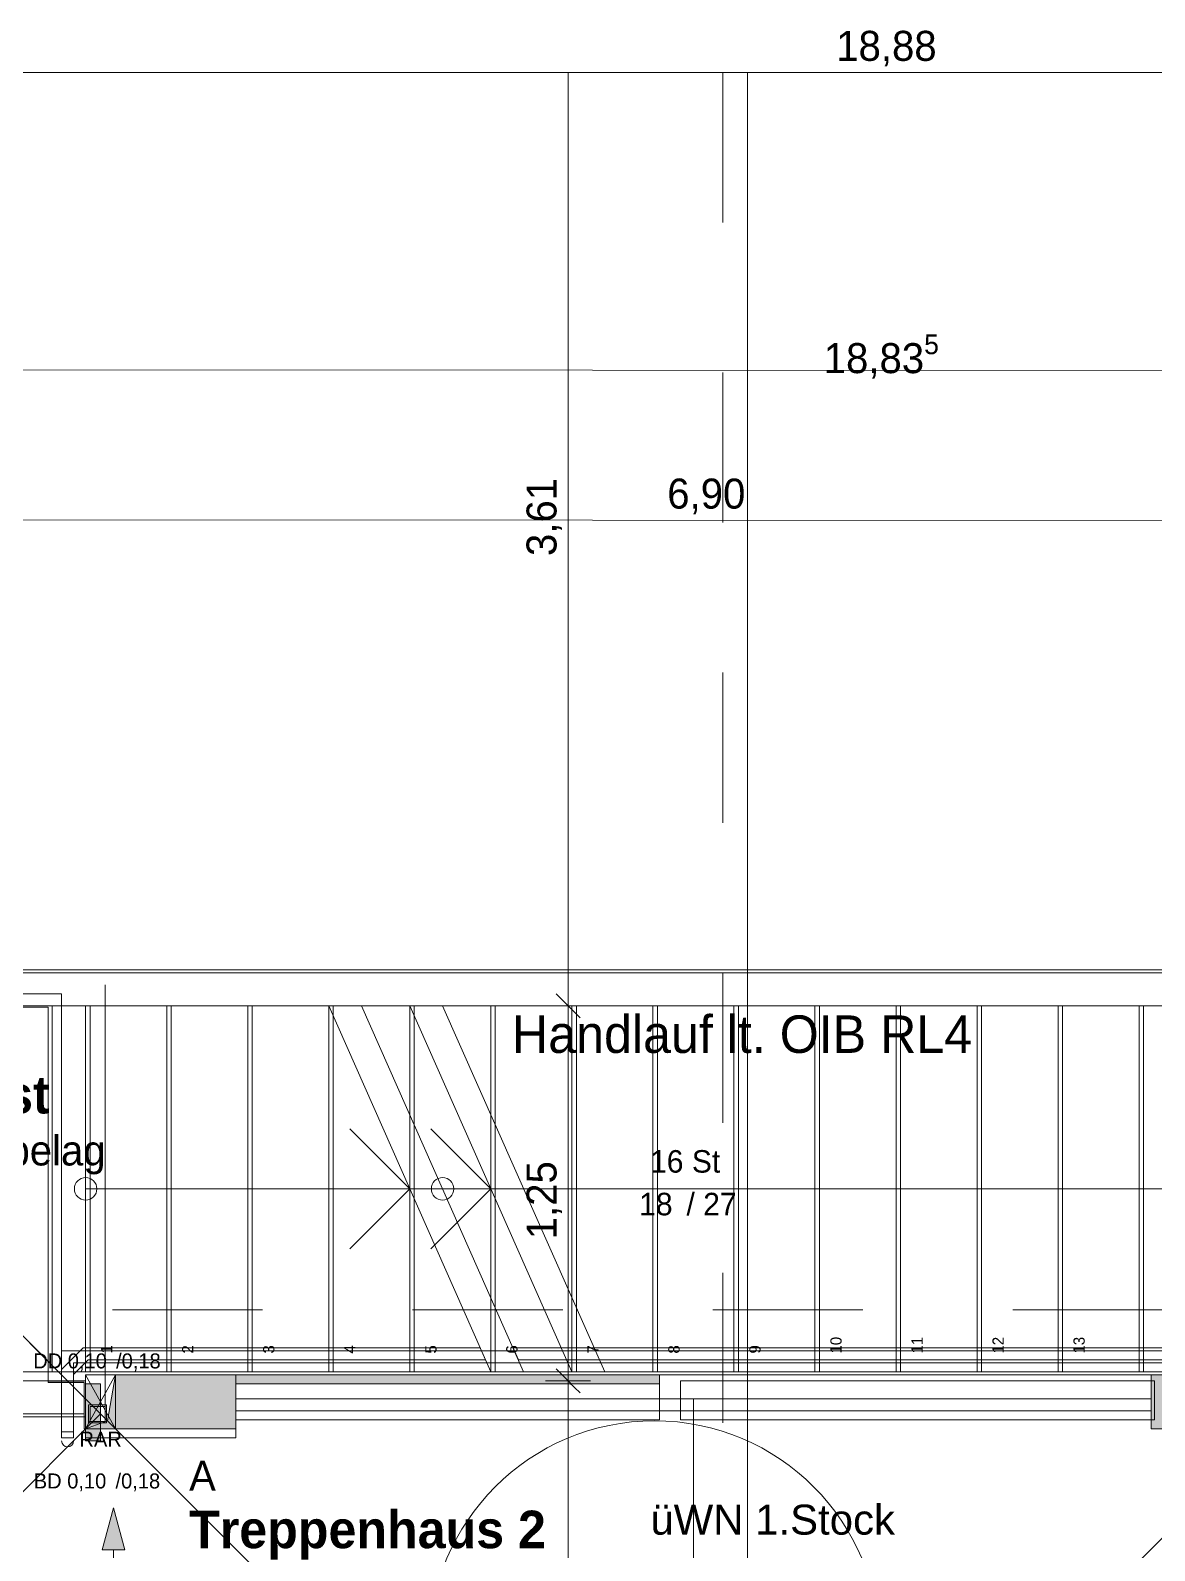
# Model space of a CAD drawing. Header units: metres. Extents: x -3 to 205, y -18 to 45.
# Drawn here: x 39.01 to 42.76, y -2.93 to 2.14 of the extents above; entities that cross this region are included whole.
import ezdxf

# ---------------------------------------------------------------- set-up
doc = ezdxf.new("R2010")
doc.units = ezdxf.units.M
doc.header["$MEASUREMENT"] = 0
doc.set_wipeout_variables(frame=1)
for name, pattern in [('Schnittlinie', [0.006, 0.003, -0.0015, 0, -0.0015]), ('Untersicht', [0.001, 0.0005, -0.0005]), ('Wipeout_Contour', [1, 0, -1])]:
    doc.linetypes.add(name, pattern=pattern)
for name, color, linetype in [('1._1.Stock  PP STG2_4_000 Achsraster', 7, 'Continuous'), ('1._1.Stock  PP STG2_4_140 Brüstung', 7, 'Continuous'), ('1._1.Stock  PP STG2_4_150 Stütze', 7, 'Continuous'), ('1._1.Stock  PP STG2_4_210 Decke', 7, 'Continuous'), ('1._1.Stock  PP STG2_4_221 Bodenaufbau - Abdichtung', 7, 'Continuous'), ('1._1.Stock  PP STG2_4_221 Bodenaufbau - Terrassenbelag', 7, 'Continuous'), ('1._1.Stock  PP STG2_4_270 Deckendurchbruchsymbol', 7, 'Continuous'), ('1._1.Stock  PP STG2_4_410 Treppe', 7, 'Continuous'), ('1._1.Stock  PP STG2_4_611 Entwässerung', 7, 'Continuous'), ('1._1.Stock  PP STG2_4_810 Raum', 7, 'Continuous'), ('1._1.Stock  PP STG2_4_815 Raumbegrenzung', 7, 'Continuous'), ('1._1.Stock  PP STG2_4_851 Marker Schnitt', 7, 'Continuous'), ('1._1.Stock  PP STG2_4_870 Dokumentation allgemein', 7, 'Continuous'), ('1._1.Stock  PP STG2_4_910 Allgemein Lageplan Höhen', 7, 'Continuous'), ('1._1.Stock  PP STG2_4_915 Allgemein Beschriftung.x', 7, 'Continuous'), ('1._1.Stock  PP STG2_4_950 Polierplan Bemaßung', 7, 'Continuous')]:
    doc.layers.add(name, color=color, linetype=linetype)
doc.styles.add('ERSTELLTER_STIL_1', font='arial.ttf')
doc.styles.add('ERSTELLTER_STIL_2', font='')
doc.styles.add('ERSTELLTER_STIL_6', font='')
doc.styles.get('ERSTELLTER_STIL_2').set_extended_font_data('Eurostile')
doc.styles.get('ERSTELLTER_STIL_6').set_extended_font_data('Eurostile', bold=True)

msp = doc.modelspace()

# ---------------------------------------------------------------- hatches: boundary and pattern name
at = {"layer": '1._1.Stock  PP STG2_4_140 Brüstung', "linetype": 'Continuous', "lineweight": 0, "true_color": 0x000000}
msp.add_hatch(color=18, dxfattribs=at).paths.add_polyline_path([(39.195, -2.3737), (39.195, -2.5637), (39.245, -2.5637), (39.245, -2.3737)])
at = {"layer": '1._1.Stock  PP STG2_4_140 Brüstung', "linetype": 'Continuous', "lineweight": 13, "true_color": 0xb85600}
msp.add_hatch(color=32, dxfattribs=at).paths.add_polyline_path([(39.695, -2.4637), (42.745, -2.4637), (42.745, -2.3437), (39.695, -2.3437)])
at = {"layer": '1._1.Stock  PP STG2_4_270 Deckendurchbruchsymbol', "linetype": 'Continuous', "lineweight": 0}
msp.add_hatch(color=8, dxfattribs=at).paths.add_polyline_path([(39.195, -2.5237), (39.295, -2.5237), (39.295, -2.3437), (39.2679, -2.4966)])
at = {"layer": '1._1.Stock  PP STG2_4_950 Polierplan Bemaßung', "linetype": 'Continuous', "lineweight": 13, "true_color": 0x6c6cff}
msp.add_hatch(color=171, dxfattribs=at).paths.add_polyline_path([(39.2877, -2.7869), (39.2502, -2.9268), (39.3252, -2.9268)])

# ---------------------------------------------------------------- linework, layer by layer
at = {"layer": '1._1.Stock  PP STG2_4_000 Achsraster', "color": 5, "linetype": 'Continuous', "lineweight": 0, "ltscale": 1000}
msp.add_line((30.9, 1.9963), (53.4, 1.9963), dxfattribs=at)
at = {"layer": '1._1.Stock  PP STG2_4_140 Brüstung', "color": 7, "linetype": 'Continuous', "lineweight": 18, "ltscale": 1000}
for p, q in [((39.115, -2.2637), (39.115, -2.5337)), ((43.325, -2.2637), (39.115, -2.2637)), ((43.325, -2.2537), (40.619, -2.2537)), ((40.619, -2.2537), (40.6367, -2.2937)), ((39.1509, -2.2896), (39.115, -2.3254)), ((39.115, -2.3254), (39.115, -2.3337)), ((39.155, -2.5337), (39.155, -2.3037)), ((39.155, -2.3037), (43.285, -2.3037)), ((39.155, -2.342), (39.1792, -2.3178)), ((40.6367, -2.2937), (43.285, -2.2937)), ((39.115, -2.3337), (39.115, -2.3549)), ((39.115, -2.3549), (39.115, -2.3637)), ((39.115, -2.3637), (39.115, -2.5537)), ((39.155, -2.3549), (39.155, -2.342)), ((39.155, -2.3637), (39.155, -2.3549)), ((39.155, -2.5537), (39.155, -2.3637)), ((39.115, -2.5337), (39.155, -2.5337)), ((39.115, -2.5537), (39.155, -2.5537))]:
    msp.add_line(p, q, dxfattribs=at)
at = {"layer": '1._1.Stock  PP STG2_4_140 Brüstung', "color": 7, "linetype": 'Schnittlinie', "lineweight": 18, "ltscale": 1000}
for p, q in [((39.1867, -2.2537), (39.1509, -2.2896)), ((39.195, -2.2537), (39.1867, -2.2537)), ((39.2162, -2.2537), (39.195, -2.2537)), ((40.5096, -2.2537), (39.2162, -2.2537)), ((40.5273, -2.2937), (40.5096, -2.2537)), ((39.1792, -2.3178), (39.2033, -2.2937)), ((39.2033, -2.2937), (39.2162, -2.2937)), ((39.2162, -2.2937), (40.5273, -2.2937))]:
    msp.add_line(p, q, dxfattribs=at)
at = {"layer": '1._1.Stock  PP STG2_4_140 Brüstung', "color": 255, "linetype": 'Schnittlinie', "lineweight": 0, "ltscale": 1000, "flags": 128}
msp.add_lwpolyline([(39.195, -2.3737), (39.195, -2.5637), (39.245, -2.5637), (39.245, -2.3737)], close=True, dxfattribs=at)
at = {"layer": '1._1.Stock  PP STG2_4_140 Brüstung', "color": 7, "linetype": 'Continuous', "lineweight": 13, "ltscale": 1000, "flags": 128}
for points in [[(42.745, -2.3437), (39.695, -2.3437)], [(39.695, -2.4637), (42.745, -2.4637)]]:
    msp.add_lwpolyline(points, dxfattribs=at)
at = {"layer": '1._1.Stock  PP STG2_4_140 Brüstung', "color": 7, "linetype": 'Continuous', "lineweight": 18, "ltscale": 1000, "flags": 128}
for points in [[(42.745, -2.4937), (41.1766, -2.4937)], [(42.745, -2.4937), (42.7566, -2.4937)]]:
    msp.add_lwpolyline(points, dxfattribs=at)
at = {"layer": '1._1.Stock  PP STG2_4_210 Decke', "color": 7, "linetype": 'Continuous', "lineweight": 13, "ltscale": 1000, "true_color": 0xf4f4f4, "flags": 128}
msp.add_lwpolyline([(37.785, -2.4937), (37.785, -3.8437), (44.785, -3.8437), (44.785, -2.5737), (44.505, -2.5737), (44.505, -1.5487), (44.495, -1.5487), (44.495, -1.0837), (43.31, -1.0837), (43.31, -2.2937), (43.245, -2.2937), (43.245, -2.5237), (42.745, -2.5237), (42.745, -2.4237), (39.695, -2.4237), (39.695, -2.5237), (39.195, -2.5237), (39.195, -2.3637), (38.87, -2.3637), (38.87, -1.0937), (37.975, -1.0937), (37.975, -2.4937)], close=True, dxfattribs=at)
at = {"layer": '1._1.Stock  PP STG2_4_221 Bodenaufbau - Abdichtung', "color": 171, "linetype": 'Schnittlinie', "lineweight": 13, "ltscale": 1000, "true_color": 0x6c6cff, "flags": 128}
for points in [[(39.115, -2.3437), (37.9138, -1.1424)], [(38.015, -1.2437), (39.245, -2.4737)], [(39.245, -2.4737), (37.7948, -3.9239)], [(37.795, -3.9237), (39.245, -2.4737)], [(39.295, -2.5237), (39.695, -2.5237)], [(40.675, -3.9037), (39.295, -2.5237)], [(43.145, -2.5237), (41.765, -3.9037)], [(42.745, -2.5237), (43.145, -2.5237)]]:
    msp.add_lwpolyline(points, dxfattribs=at)
at = {"layer": '1._1.Stock  PP STG2_4_221 Bodenaufbau - Terrassenbelag', "color": 7, "linetype": 'Continuous', "lineweight": 18, "ltscale": 1000, "flags": 128}
for points in [[(39.07, -2.3685), (39.19, -2.3685)], [(39.07, -2.3687), (39.19, -2.3687)], [(39.19, -2.3687), (39.19, -2.4737)], [(37.835, -2.4737), (39.19, -2.4737)], [(39.19, -2.4737), (37.96, -2.4737)], [(39.19, -2.4737), (39.19, -2.5237)], [(39.19, -2.5237), (39.695, -2.5237)], [(42.745, -2.5237), (43.25, -2.5237)]]:
    msp.add_lwpolyline(points, dxfattribs=at)
at = {"layer": '1._1.Stock  PP STG2_4_270 Deckendurchbruchsymbol', "color": 7, "linetype": 'Continuous', "lineweight": 13, "ltscale": 1000}
for p, q in [((39.195, -2.5237), (39.295, -2.3437)), ((39.195, -2.3437), (39.295, -2.5237))]:
    msp.add_line(p, q, dxfattribs=at)
at = {"layer": '1._1.Stock  PP STG2_4_270 Deckendurchbruchsymbol', "color": 7, "linetype": 'Continuous', "lineweight": 13, "ltscale": 1000, "flags": 128}
for points in [[(39.2679, -2.4966), (39.295, -2.3437), (39.195, -2.3437), (39.195, -2.5237)], [(39.195, -2.5237), (39.295, -2.5237), (39.295, -2.3437), (39.2679, -2.4966)], [(39.295, -2.5237), (39.295, -2.3437), (39.195, -2.3437), (39.195, -2.5237)]]:
    msp.add_lwpolyline(points, close=True, dxfattribs=at)
at = {"layer": '1._1.Stock  PP STG2_4_410 Treppe', "color": 7, "linetype": 'Continuous', "lineweight": 13, "ltscale": 1000}
for p, q in [((39.195, -1.1137), (38.745, -1.1137)), ((39.0831, -1.1137), (39.0831, -2.3337)), ((40.275, -1.1137), (39.195, -1.1137)), ((39.21, -1.1137), (39.21, -2.3337)), ((39.21, -2.3337), (39.21, -1.1137)), ((39.48, -1.1137), (39.48, -2.3337)), ((39.75, -1.1137), (39.75, -2.3337)), ((40.02, -1.1137), (40.02, -2.3337)), ((43.245, -1.1137), (40.1144, -1.1137)), ((40.29, -1.1137), (40.29, -1.5105)), ((40.56, -1.1137), (40.56, -2.1205)), ((40.83, -1.1137), (40.83, -2.3337)), ((41.1, -1.1137), (41.1, -2.3337)), ((41.37, -1.1137), (41.37, -2.3337)), ((41.64, -1.1137), (41.64, -2.3337)), ((41.91, -1.1137), (41.91, -2.3337)), ((42.18, -1.1137), (42.18, -2.3337)), ((42.45, -1.1137), (42.45, -2.3337)), ((42.72, -1.1137), (42.72, -2.3337)), ((40.29, -1.1476), (40.29, -2.3337)), ((40.545, -1.7237), (40.345, -1.5237)), ((39.195, -1.7237), (39.465, -1.7237)), ((39.465, -1.7237), (40.545, -1.7237)), ((40.345, -1.9237), (40.545, -1.7237)), ((40.3844, -1.7237), (42.975, -1.7237)), ((40.56, -1.7576), (40.56, -2.3337)), ((38.745, -2.3337), (39.195, -2.3337)), ((39.195, -2.3337), (40.815, -2.3337)), ((40.6544, -2.3337), (43.245, -2.3337))]:
    msp.add_line(p, q, dxfattribs=at)
at = {"layer": '1._1.Stock  PP STG2_4_410 Treppe', "color": 7, "linetype": 'Schnittlinie', "lineweight": 18, "ltscale": 1000}
for p, q in [((39.465, -1.1137), (39.195, -1.1137)), ((39.195, -1.1137), (39.195, -2.3337)), ((39.465, -2.3337), (39.465, -1.1137)), ((39.735, -1.1137), (39.465, -1.1137)), ((39.465, -1.1137), (39.465, -2.3337)), ((39.735, -2.3337), (39.735, -1.1137)), ((40.005, -1.1137), (39.735, -1.1137)), ((39.735, -1.1137), (39.735, -2.3337)), ((40.005, -2.3337), (40.005, -1.1137)), ((40.005, -1.1137), (40.005, -2.3337)), ((40.005, -1.1137), (40.545, -2.3337)), ((40.545, -1.1137), (40.3844, -1.1137)), ((40.3844, -1.1137), (40.9244, -2.3337)), ((40.545, -1.4766), (40.545, -1.1137)), ((40.815, -1.1137), (40.545, -1.1137)), ((40.545, -1.1137), (40.545, -1.4766)), ((40.815, -2.0866), (40.815, -1.1137)), ((41.085, -1.1137), (40.815, -1.1137)), ((40.815, -1.1137), (40.815, -2.0866)), ((41.085, -2.3337), (41.085, -1.1137)), ((41.355, -1.1137), (41.085, -1.1137)), ((41.085, -1.1137), (41.085, -2.3337)), ((41.355, -2.3337), (41.355, -1.1137)), ((41.625, -1.1137), (41.355, -1.1137)), ((41.355, -1.1137), (41.355, -2.3337)), ((41.625, -2.3337), (41.625, -1.1137)), ((41.895, -1.1137), (41.625, -1.1137)), ((41.625, -1.1137), (41.625, -2.3337)), ((41.895, -2.3337), (41.895, -1.1137)), ((42.165, -1.1137), (41.895, -1.1137)), ((41.895, -1.1137), (41.895, -2.3337)), ((42.165, -2.3337), (42.165, -1.1137)), ((42.435, -1.1137), (42.165, -1.1137)), ((42.165, -1.1137), (42.165, -2.3337)), ((42.435, -2.3337), (42.435, -1.1137)), ((42.705, -1.1137), (42.435, -1.1137)), ((42.435, -1.1137), (42.435, -2.3337)), ((42.705, -2.3337), (42.705, -1.1137)), ((42.975, -1.1137), (42.705, -1.1137)), ((42.705, -1.1137), (42.705, -2.3337)), ((40.275, -2.3337), (40.275, -1.7237)), ((40.275, -1.7237), (40.275, -2.3337)), ((39.195, -2.3337), (39.465, -2.3337)), ((39.465, -2.3337), (39.735, -2.3337)), ((39.735, -2.3337), (40.005, -2.3337)), ((40.005, -2.3337), (40.275, -2.3337)), ((40.275, -2.3337), (40.545, -2.3337)), ((40.9244, -2.3337), (41.085, -2.3337)), ((41.085, -2.3337), (41.355, -2.3337)), ((41.355, -2.3337), (41.625, -2.3337)), ((41.625, -2.3337), (41.895, -2.3337)), ((41.895, -2.3337), (42.165, -2.3337)), ((42.165, -2.3337), (42.435, -2.3337)), ((42.435, -2.3337), (42.705, -2.3337)), ((42.705, -2.3337), (42.975, -2.3337))]:
    msp.add_line(p, q, dxfattribs=at)
at = {"layer": '1._1.Stock  PP STG2_4_410 Treppe', "color": 7, "linetype": 'Continuous', "lineweight": 18, "ltscale": 1000}
for p, q in [((39.465, -1.1137), (39.195, -1.1137)), ((39.195, -1.1137), (39.195, -2.3337)), ((39.465, -2.3337), (39.465, -1.1137)), ((39.735, -1.1137), (39.465, -1.1137)), ((39.465, -1.1137), (39.465, -2.3337)), ((39.735, -2.3337), (39.735, -1.1137)), ((40.005, -1.1137), (39.735, -1.1137)), ((39.735, -1.1137), (39.735, -2.3337)), ((40.005, -2.3337), (40.005, -1.1137)), ((40.275, -1.1137), (40.005, -1.1137)), ((40.005, -1.1137), (40.005, -2.3337)), ((40.275, -1.1137), (40.1144, -1.1137)), ((40.1144, -1.1137), (40.6544, -2.3337)), ((40.275, -1.4766), (40.275, -1.1137)), ((40.545, -1.1137), (40.275, -1.1137)), ((40.275, -1.1137), (40.275, -1.4766)), ((40.275, -2.3337), (40.275, -1.1137)), ((40.275, -1.1137), (40.275, -2.3337)), ((40.275, -1.1137), (40.815, -2.3337)), ((40.545, -2.0866), (40.545, -1.1137)), ((40.815, -1.1137), (40.545, -1.1137)), ((40.545, -1.1137), (40.545, -2.0866)), ((40.815, -2.3337), (40.815, -1.1137)), ((41.085, -1.1137), (40.815, -1.1137)), ((40.815, -1.1137), (40.815, -2.3337)), ((41.085, -2.3337), (41.085, -1.1137)), ((41.355, -1.1137), (41.085, -1.1137)), ((41.085, -1.1137), (41.085, -2.3337)), ((41.355, -2.3337), (41.355, -1.1137)), ((41.625, -1.1137), (41.355, -1.1137)), ((41.355, -1.1137), (41.355, -2.3337)), ((41.625, -2.3337), (41.625, -1.1137)), ((41.895, -1.1137), (41.625, -1.1137)), ((41.625, -1.1137), (41.625, -2.3337)), ((41.895, -2.3337), (41.895, -1.1137)), ((42.165, -1.1137), (41.895, -1.1137)), ((41.895, -1.1137), (41.895, -2.3337)), ((42.165, -2.3337), (42.165, -1.1137)), ((42.435, -1.1137), (42.165, -1.1137)), ((42.165, -1.1137), (42.165, -2.3337)), ((42.435, -2.3337), (42.435, -1.1137)), ((42.705, -1.1137), (42.435, -1.1137)), ((42.435, -1.1137), (42.435, -2.3337)), ((42.705, -2.3337), (42.705, -1.1137)), ((42.975, -1.1137), (42.705, -1.1137)), ((42.705, -1.1137), (42.705, -2.3337)), ((40.545, -2.3337), (40.545, -1.7237)), ((40.545, -1.7237), (40.545, -2.3337)), ((39.195, -2.3337), (39.465, -2.3337)), ((39.465, -2.3337), (39.735, -2.3337)), ((39.735, -2.3337), (40.005, -2.3337)), ((40.005, -2.3337), (40.275, -2.3337)), ((40.275, -2.3337), (40.545, -2.3337)), ((40.545, -2.3337), (40.815, -2.3337)), ((40.6544, -2.3337), (40.815, -2.3337)), ((40.815, -2.3337), (41.085, -2.3337)), ((41.085, -2.3337), (41.355, -2.3337)), ((41.355, -2.3337), (41.625, -2.3337)), ((41.625, -2.3337), (41.895, -2.3337)), ((41.895, -2.3337), (42.165, -2.3337)), ((42.165, -2.3337), (42.435, -2.3337)), ((42.435, -2.3337), (42.705, -2.3337)), ((42.705, -2.3337), (42.975, -2.3337))]:
    msp.add_line(p, q, dxfattribs=at)
at = {"layer": '1._1.Stock  PP STG2_4_410 Treppe', "color": 7, "linetype": 'Schnittlinie', "lineweight": 13, "ltscale": 1000}
for p, q in [((40.275, -1.7237), (40.075, -1.5237)), ((39.195, -1.7237), (39.465, -1.7237)), ((39.465, -1.7237), (40.275, -1.7237)), ((40.075, -1.9237), (40.275, -1.7237)), ((40.6544, -1.7237), (42.975, -1.7237))]:
    msp.add_line(p, q, dxfattribs=at)
at = {"layer": '1._1.Stock  PP STG2_4_410 Treppe', "color": 7, "linetype": 'Continuous', "lineweight": 13, "ltscale": 1000, "flags": 128}
for points in [[(39.195, -1.7612, 1), (39.195, -1.6862, 1)], [(40.3844, -1.7612, 1), (40.3844, -1.6862, 1)]]:
    msp.add_lwpolyline(points, format="xyb", close=True, dxfattribs=at)
at = {"layer": '1._1.Stock  PP STG2_4_410 Treppe', "color": 7, "linetype": 'Continuous', "lineweight": 13, "ltscale": 1000}
msp.add_arc((39.135, -2.5637), 0.02, 180, 0, dxfattribs=at)
at = {"layer": '1._1.Stock  PP STG2_4_611 Entwässerung', "color": 171, "linetype": 'Continuous', "lineweight": 13, "ltscale": 1000, "true_color": 0x6c6cff, "flags": 128}
for points in [[(39.205, -2.5037), (39.265, -2.5037), (39.265, -2.4437), (39.205, -2.4437)], [(39.21, -2.4487), (39.26, -2.4487), (39.26, -2.4987), (39.21, -2.4987)]]:
    msp.add_lwpolyline(points, close=True, dxfattribs=at)
at = {"layer": '1._1.Stock  PP STG2_4_851 Marker Schnitt', "color": 7, "linetype": 'Untersicht', "lineweight": 13, "ltscale": 1000}
msp.add_line((38.2845, -2.127), (52.25, -2.127), dxfattribs=at)
at = {"layer": '1._1.Stock  PP STG2_4_950 Polierplan Bemaßung', "color": 1, "linetype": 'Continuous', "lineweight": 13, "ltscale": 1000, "true_color": 0xfb0106}
for p, q in [((32.455, 1.9963), (51.335, 1.9963)), ((32.4662, 1.0087), (51.3012, 0.9994)), ((37.836, 0.506), (44.736, 0.5026))]:
    msp.add_line(p, q, dxfattribs=at)
at = {"layer": '1._1.Stock  PP STG2_4_950 Polierplan Bemaßung', "color": 171, "linetype": 'Continuous', "lineweight": 13, "ltscale": 1000, "true_color": 0x6c6cff}
for p, q in [((39.2877, -2.7869), (39.2502, -2.9268)), ((39.2877, -2.7869), (39.3252, -2.9268)), ((39.3252, -2.9268), (39.2502, -2.9268)), ((39.2877, -2.9268), (39.2877, -2.9869))]:
    msp.add_line(p, q, dxfattribs=at)

# ---------------------------------------------------------------- texts
at = {"layer": '1._1.Stock  PP STG2_4_270 Deckendurchbruchsymbol', "color": 1, "linetype": 'Continuous', "lineweight": 0, "char_height": 0.05, "style": 'ERSTELLTER_STIL_2'}
for s, insert, attachment_point in [('\\A1;{\\pqc;\\pt0;\\fEurostile|b0|i0|c0|p0;\\W1.000000;DD 0,10\\fEurostile|b0|i0|c0|p0;\\W1.000000;\\A1{\\H.66x;\\S^  ;}\\fEurostile|b0|i0|c0|p0;\\W1.000000; /0,18\\fEurostile|b0|i0|c0|p0;\\W1.000000;\\A1{\\H.66x;\\S^  ;}\\fEurostile|b0|i0|c0|p0;\\W1.000000;\\fEurostile|b0|i0|c0|p0;\\W1.000000;\\A1{\\H.66x;\\S^  ;}}', (39.245, -2.3368), 8), ('\\A1;{\\pqc;\\pt0;\\fEurostile|b0|i0|c0|p0;\\W1.000000;RAR}', (39.245, -2.5331), 2), ('\\A1;{\\pqc;\\pt0;\\fEurostile|b0|i0|c0|p0;\\W1.000000;RAR}', (39.245, -2.5331), 2), ('\\A1;{\\pqc;\\pt0;\\fEurostile|b0|i0|c0|p0;\\W1.000000;BD 0,10\\fEurostile|b0|i0|c0|p0;\\W1.000000;\\A1{\\H.66x;\\S^  ;}\\fEurostile|b0|i0|c0|p0;\\W1.000000; /0,18\\fEurostile|b0|i0|c0|p0;\\W1.000000;\\A1{\\H.66x;\\S^  ;}\\fEurostile|b0|i0|c0|p0;\\W1.000000;\\fEurostile|b0|i0|c0|p0;\\W1.000000;\\A1{\\H.66x;\\S^  ;}}', (39.245, -2.7368), 8)]:
    msp.add_mtext(s, dxfattribs=dict(at, insert=insert, attachment_point=attachment_point))
at = {"layer": '1._1.Stock  PP STG2_4_410 Treppe', "color": 7, "linetype": 'Continuous', "lineweight": 13, "char_height": 0.075, "style": 'ERSTELLTER_STIL_2'}
for s, insert, attachment_point in [('\\A1;{\\pqc;\\pt0,0.05;\\fEurostile|b0|i0|c0|p0;\\W1.000000;16 St\\fEurostile|b0|i0|c0|p0;\\W1.000000;\\fEurostile|b0|i0|c0|p0;\\W1.000000;\\A1{\\H.66x;\\S^  ;}\\fEurostile|b0|i0|c0|p0;\\W1.000000;\\fEurostile|b0|i0|c0|p0;\\W1.000000;\\fEurostile|b0|i0|c0|p0;\\W1.000000;\\fEurostile|b0|i0|c0|p0;\\W1.000000;\\A1{\\H.66x;\\S^  ;}\\fEurostile|b0|i0|c0|p0;\\W1.000000;\\fEurostile|b0|i0|c0|p0;\\W1.000000;\\fEurostile|b0|i0|c0|p0;\\W1.000000;\\fEurostile|b0|i0|c0|p0;\\W1.000000;\\A1{\\H.66x;\\S^  ;}\\fEurostile|b0|i0|c0|p0;\\W1.000000;}', (41.22, -1.6917), 8), ('\\A1;{\\pqc;\\pt0,0.05;\\fEurostile|b0|i0|c0|p0;\\W1.000000;\\fEurostile|b0|i0|c0|p0;\\W1.000000;18\\fEurostile|b0|i0|c0|p0;\\W1.000000;\\A1{\\H.66x;\\S^  ;}\\fEurostile|b0|i0|c0|p0;\\W1.000000;\\fEurostile|b0|i0|c0|p0;\\W1.000000; / \\fEurostile|b0|i0|c0|p0;\\W1.000000;27\\fEurostile|b0|i0|c0|p0;\\W1.000000;\\A1{\\H.66x;\\S^  ;}\\fEurostile|b0|i0|c0|p0;\\W1.000000;\\fEurostile|b0|i0|c0|p0;\\W1.000000;\\fEurostile|b0|i0|c0|p0;\\W1.000000;\\fEurostile|b0|i0|c0|p0;\\W1.000000;\\A1{\\H.66x;\\S^  ;}\\fEurostile|b0|i0|c0|p0;\\W1.000000;}', (41.22, -1.737), 2)]:
    msp.add_mtext(s, dxfattribs=dict(at, insert=insert, attachment_point=attachment_point))
at = {"layer": '1._1.Stock  PP STG2_4_410 Treppe', "color": 7, "linetype": 'Continuous', "lineweight": 13, "char_height": 0.0375, "attachment_point": 4, "rotation": 90, "style": 'ERSTELLTER_STIL_2'}
for s, insert in [('\\A1;{\\pql;\\fEurostile|b0|i0|c0|p0;\\W1.000000;10}', (41.6953, -2.2727)), ('\\A1;{\\pql;\\fEurostile|b0|i0|c0|p0;\\W1.000000;10}', (41.6953, -2.2727)), ('\\A1;{\\pql;\\fEurostile|b0|i0|c0|p0;\\W1.000000;11}', (41.9653, -2.2727)), ('\\A1;{\\pql;\\fEurostile|b0|i0|c0|p0;\\W1.000000;11}', (41.9653, -2.2727)), ('\\A1;{\\pql;\\fEurostile|b0|i0|c0|p0;\\W1.000000;12}', (42.2352, -2.2727)), ('\\A1;{\\pql;\\fEurostile|b0|i0|c0|p0;\\W1.000000;12}', (42.2352, -2.2727)), ('\\A1;{\\pql;\\fEurostile|b0|i0|c0|p0;\\W1.000000;13}', (42.5053, -2.2727)), ('\\A1;{\\pql;\\fEurostile|b0|i0|c0|p0;\\W1.000000;13}', (42.5053, -2.2727)), ('\\A1;{\\pql;\\fEurostile|b0|i0|c0|p0;\\W1.000000;1}', (39.2653, -2.2727)), ('\\A1;{\\pql;\\fEurostile|b0|i0|c0|p0;\\W1.000000;1}', (39.2653, -2.2727)), ('\\A1;{\\pql;\\fEurostile|b0|i0|c0|p0;\\W1.000000;2}', (39.5352, -2.2727)), ('\\A1;{\\pql;\\fEurostile|b0|i0|c0|p0;\\W1.000000;2}', (39.5352, -2.2727)), ('\\A1;{\\pql;\\fEurostile|b0|i0|c0|p0;\\W1.000000;3}', (39.8053, -2.2727)), ('\\A1;{\\pql;\\fEurostile|b0|i0|c0|p0;\\W1.000000;3}', (39.8053, -2.2727)), ('\\A1;{\\pql;\\fEurostile|b0|i0|c0|p0;\\W1.000000;4}', (40.0753, -2.2727)), ('\\A1;{\\pql;\\fEurostile|b0|i0|c0|p0;\\W1.000000;4}', (40.0753, -2.2727)), ('\\A1;{\\pql;\\fEurostile|b0|i0|c0|p0;\\W1.000000;5}', (40.3455, -2.2727)), ('\\A1;{\\pql;\\fEurostile|b0|i0|c0|p0;\\W1.000000;5}', (40.3455, -2.2727)), ('\\A1;{\\pql;\\fEurostile|b0|i0|c0|p0;\\W1.000000;6}', (40.6153, -2.2727)), ('\\A1;{\\pql;\\fEurostile|b0|i0|c0|p0;\\W1.000000;6}', (40.6153, -2.2727)), ('\\A1;{\\pql;\\fEurostile|b0|i0|c0|p0;\\W1.000000;7}', (40.8853, -2.2727)), ('\\A1;{\\pql;\\fEurostile|b0|i0|c0|p0;\\W1.000000;7}', (40.8853, -2.2727)), ('\\A1;{\\pql;\\fEurostile|b0|i0|c0|p0;\\W1.000000;8}', (41.1553, -2.2727)), ('\\A1;{\\pql;\\fEurostile|b0|i0|c0|p0;\\W1.000000;8}', (41.1553, -2.2727)), ('\\A1;{\\pql;\\fEurostile|b0|i0|c0|p0;\\W1.000000;9}', (41.4253, -2.2727)), ('\\A1;{\\pql;\\fEurostile|b0|i0|c0|p0;\\W1.000000;9}', (41.4253, -2.2727))]:
    msp.add_mtext(s, dxfattribs=dict(at, insert=insert))
at = {"layer": '1._1.Stock  PP STG2_4_810 Raum', "color": 7, "linetype": 'Continuous', "lineweight": 13, "attachment_point": 1}
for s, insert, char_height, style in [('\\A1;{\\pql;\\pt0;\\fEurostile|b1|i0|c0|p0;\\W1.000000;Podest}', (38.5181, -1.3475), 0.125, 'ERSTELLTER_STIL_6'), ('\\A1;{\\pql;\\pt0;\\fEurostile|b0|i0|c0|p0;\\W1.000000;Plattenbelag}', (38.5181, -1.5459), 0.1, 'ERSTELLTER_STIL_2'), ('\\A1;{\\pql;\\pt0;\\fEurostile|b0|i0|c0|p0;\\W1.000000;A}', (39.5397, -2.63), 0.1, 'ERSTELLTER_STIL_2'), ('\\A1;{\\pql;\\pt0;\\fEurostile|b1|i0|c0|p0;\\W1.000000;Treppenhaus 2}', (39.5397, -2.7962), 0.125, 'ERSTELLTER_STIL_6')]:
    msp.add_mtext(s, dxfattribs=dict(at, insert=insert, char_height=char_height, style=style))
at = {"layer": '1._1.Stock  PP STG2_4_910 Allgemein Lageplan Höhen', "color": 7, "linetype": 'Continuous', "lineweight": 13, "insert": (41.0765, -2.776), "char_height": 0.1, "attachment_point": 1, "style": 'ERSTELLTER_STIL_1'}
msp.add_mtext('\\A1;{\\pql;\\fArial|b0|i0|c0|p0;\\W1.000000;üWN 1.Stock}', dxfattribs=at)
at = {"layer": '1._1.Stock  PP STG2_4_915 Allgemein Beschriftung.x', "color": 7, "linetype": 'Continuous', "lineweight": 13, "insert": (41.3821, -1.2726), "char_height": 0.125, "attachment_point": 8, "style": 'ERSTELLTER_STIL_2'}
msp.add_mtext('\\A1;{\\pqc;\\fEurostile|b0|i0|c0|p0;\\W1.000000;H\\fEurostile|b0|i0|c0|p0;\\W1.000000;andlauf lt. OIB RL4}', dxfattribs=at)
at = {"layer": '1._1.Stock  PP STG2_4_950 Polierplan Bemaßung', "color": 1, "linetype": 'Continuous', "lineweight": 13, "true_color": 0xfb0106, "char_height": 0.1, "attachment_point": 7, "style": 'ERSTELLTER_STIL_2'}
for s, insert, width, rotation in [('\\A1;{\\pql;\\fEurostile|b0|i0|c0|p0;\\W1.000000;18,88}', (41.6958, 2.0163), 0.398365, 360), ('\\A1;{\\pql;\\fEurostile|b0|i0|c0|p0;\\W1.000000;6,90}', (41.1328, 0.5244), 0.306373, 359.9717)]:
    msp.add_mtext(s, dxfattribs=dict(at, insert=insert, width=width, rotation=rotation))
at = {"layer": '1._1.Stock  PP STG2_4_950 Polierplan Bemaßung', "color": 1, "linetype": 'Continuous', "lineweight": 13, "true_color": 0xfb0106, "insert": (41.6541, 0.9652), "char_height": 0.1, "attachment_point": 7, "rotation": 359.9717, "style": 'ERSTELLTER_STIL_2'}
msp.add_mtext('\\A1;{\\pql;\\fEurostile|b0|i0|c0|p0;\\W1.000000;18,83\\fEurostile|b0|i0|c0|p0;\\W1.000000;\\A1{\\H.66x;\\S5^  ;}}', dxfattribs=at)
at = {"layer": '1._1.Stock  PP STG2_4_950 Polierplan Bemaßung', "color": 6, "linetype": 'Continuous', "lineweight": 13, "true_color": 0xfb02fe, "char_height": 0.1, "width": 0.306373, "attachment_point": 7, "rotation": 90, "style": 'ERSTELLTER_STIL_2'}
for s, insert in [('\\A1;{\\pql;\\fEurostile|b0|i0|c0|p0;\\W1.000000;3,61}', (40.7825, 0.3849)), ('\\A1;{\\pql;\\fEurostile|b0|i0|c0|p0;\\W1.000000;1,25}', (40.7825, -1.8919))]:
    msp.add_mtext(s, dxfattribs=dict(at, insert=insert))

# ---------------------------------------------------------------- next in the draw order: wipeouts: each hides what was drawn before it
at = {"color": 254, "linetype": 'Wipeout_Contour', "lineweight": 0, "ltscale": 154.401794}
msp.add_wipeout([(37.955, -1.1137), (39.21, -1.1137), (39.21, -0.9937), (37.955, -0.9937)], dxfattribs=at).dxf.layer = '1._1.Stock  PP STG2_4_140 Brüstung'
at = {"color": 254, "linetype": 'Wipeout_Contour', "lineweight": 0, "ltscale": 161.900186}
msp.add_wipeout([(41.1067, -2.3737), (39.695, -2.3737), (39.695, -2.4037), (41.1067, -2.4037)], dxfattribs=at).dxf.layer = '1._1.Stock  PP STG2_4_140 Brüstung'
at = {"color": 254, "linetype": 'Wipeout_Contour', "lineweight": 0, "ltscale": 161.921916}
msp.add_wipeout([(39.695, -2.4937), (41.1067, -2.4937), (41.1067, -2.4637), (39.695, -2.4637)], dxfattribs=at).dxf.layer = '1._1.Stock  PP STG2_4_140 Brüstung'

# ---------------------------------------------------------------- next in the draw order: linework, layer by layer
at = {"layer": '1._1.Stock  PP STG2_4_140 Brüstung', "color": 7, "linetype": 'Continuous', "lineweight": 18, "ltscale": 1000, "flags": 128}
for points in [[(39.21, -0.9937), (37.835, -0.9937)], [(37.955, -1.1137), (39.21, -1.1137)], [(41.1067, -2.3737), (39.695, -2.3737)], [(39.695, -2.4937), (41.1067, -2.4937)]]:
    msp.add_lwpolyline(points, dxfattribs=at)
at = {"layer": '1._1.Stock  PP STG2_4_221 Bodenaufbau - Abdichtung', "color": 171, "linetype": 'Schnittlinie', "lineweight": 13, "ltscale": 1000, "true_color": 0x6c6cff, "flags": 128}
for points in [[(37.9138, -1.0737), (39.115, -1.0737)], [(39.115, -1.0737), (39.115, -2.3437)]]:
    msp.add_lwpolyline(points, dxfattribs=at)
at = {"layer": '1._1.Stock  PP STG2_4_221 Bodenaufbau - Terrassenbelag', "color": 7, "linetype": 'Continuous', "lineweight": 18, "ltscale": 1000, "flags": 128}
for points in [[(37.96, -1.1185), (39.07, -1.1185)], [(37.96, -1.1187), (39.07, -1.1187)], [(39.07, -1.1187), (39.07, -2.3687)]]:
    msp.add_lwpolyline(points, dxfattribs=at)
at = {"layer": '1._1.Stock  PP STG2_4_870 Dokumentation allgemein', "color": 190, "linetype": 'Continuous', "lineweight": 0, "ltscale": 1000, "true_color": 0x9900ff}
msp.add_circle((41.09, -3.2467), 0.75, dxfattribs=at)
at = {"layer": '1._1.Stock  PP STG2_4_950 Polierplan Bemaßung', "color": 6, "linetype": 'Continuous', "lineweight": 13, "ltscale": 1000, "true_color": 0xfb02fe}
msp.add_line((40.8775, -2.3637), (40.7275, -2.3637), dxfattribs=at)

# ---------------------------------------------------------------- next in the draw order: wipeouts: each hides what was drawn before it
at = {"color": 254, "linetype": 'Wipeout_Contour', "lineweight": 0, "ltscale": 161.904907}
msp.add_wipeout([(41.1067, -2.4037), (39.695, -2.4037), (39.695, -2.4137), (41.1067, -2.4137)], dxfattribs=at).dxf.layer = '1._1.Stock  PP STG2_4_140 Brüstung'
at = {"color": 254, "linetype": 'Wipeout_Contour', "lineweight": 0, "ltscale": 161.916978}
msp.add_wipeout([(39.695, -2.4637), (41.1067, -2.4637), (41.1067, -2.4537), (39.695, -2.4537)], dxfattribs=at).dxf.layer = '1._1.Stock  PP STG2_4_140 Brüstung'

# ---------------------------------------------------------------- next in the draw order: wipeouts: each hides what was drawn before it
at = {"color": 254, "linetype": 'Wipeout_Contour', "lineweight": 0, "ltscale": 160.32453}
msp.add_wipeout([(40.935, -0.9937), (39.195, -0.9937), (39.195, -1.0237), (40.935, -1.0237)], dxfattribs=at).dxf.layer = '1._1.Stock  PP STG2_4_140 Brüstung'
at = {"color": 254, "linetype": 'Wipeout_Contour', "lineweight": 0, "ltscale": 160.334097}
msp.add_wipeout([(39.195, -1.1137), (40.935, -1.1137), (40.935, -1.0837), (39.195, -1.0837)], dxfattribs=at).dxf.layer = '1._1.Stock  PP STG2_4_140 Brüstung'
at = {"color": 254, "linetype": 'Wipeout_Contour', "lineweight": 0, "ltscale": 161.910975}
msp.add_wipeout([(39.695, -2.4537), (41.1067, -2.4537), (41.1067, -2.4137), (39.695, -2.4137)], dxfattribs=at).dxf.layer = '1._1.Stock  PP STG2_4_140 Brüstung'

# ---------------------------------------------------------------- next in the draw order: hatches: boundary and pattern name
at = {"layer": '1._1.Stock  PP STG2_4_150 Stütze', "linetype": 'Continuous', "lineweight": 13, "true_color": 0x3f7f02}
msp.add_hatch(color=76, dxfattribs=at).paths.add_polyline_path([(39.295, -2.5237), (39.695, -2.5237), (39.695, -2.3437), (39.295, -2.3437)])

# ---------------------------------------------------------------- next in the draw order: linework, layer by layer
at = {"layer": '1._1.Stock  PP STG2_4_140 Brüstung', "color": 7, "linetype": 'Continuous', "lineweight": 18, "ltscale": 1000, "flags": 128}
for points in [[(40.935, -0.9937), (39.195, -0.9937)], [(39.195, -1.1137), (40.935, -1.1137)], [(39.695, -2.4037), (39.695, -2.3737)], [(41.1067, -2.4037), (41.1067, -2.3737)], [(39.695, -2.4137), (39.695, -2.4037)], [(39.695, -2.4537), (39.695, -2.4137)], [(41.1067, -2.4137), (41.1067, -2.4037)], [(41.1067, -2.4537), (41.1067, -2.4137)], [(39.695, -2.4637), (39.695, -2.4537)], [(39.695, -2.4937), (39.695, -2.4637)], [(41.1067, -2.4637), (41.1067, -2.4537)], [(41.1067, -2.4937), (41.1067, -2.4637)]]:
    msp.add_lwpolyline(points, dxfattribs=at)
at = {"layer": '1._1.Stock  PP STG2_4_150 Stütze', "color": 7, "linetype": 'Continuous', "lineweight": 18, "ltscale": 1000, "flags": 128}
msp.add_lwpolyline([(39.295, -2.5237), (39.695, -2.5237), (39.695, -2.3437), (39.295, -2.3437)], close=True, dxfattribs=at)
at = {"layer": '1._1.Stock  PP STG2_4_221 Bodenaufbau - Abdichtung', "color": 171, "linetype": 'Schnittlinie', "lineweight": 13, "ltscale": 1000, "true_color": 0x6c6cff, "flags": 128}
for points in [[(39.695, -2.5237), (39.695, -2.4237)], [(39.245, -2.4737), (40.675, -3.9037)]]:
    msp.add_lwpolyline(points, dxfattribs=at)
at = {"layer": '1._1.Stock  PP STG2_4_221 Bodenaufbau - Terrassenbelag', "color": 7, "linetype": 'Continuous', "lineweight": 18, "ltscale": 1000, "flags": 128}
msp.add_lwpolyline([(39.695, -2.5237), (39.695, -2.4637)], dxfattribs=at)
at = {"layer": '1._1.Stock  PP STG2_4_815 Raumbegrenzung', "color": 8, "linetype": 'Continuous', "lineweight": 13, "ltscale": 1000, "flags": 128}
msp.add_lwpolyline([(37.835, -2.4837), (39.195, -2.4837), (39.195, -2.5537), (39.695, -2.5537), (39.695, -2.3837)], dxfattribs=at)
at = {"layer": '1._1.Stock  PP STG2_4_950 Polierplan Bemaßung', "color": 6, "linetype": 'Continuous', "lineweight": 13, "ltscale": 1000, "true_color": 0xfb02fe}
for p, q in [((40.8775, -1.1137), (40.7275, -1.1137)), ((40.8025, -2.3637), (40.8025, -1.1137)), ((40.7625, -2.3237), (40.8425, -2.4037)), ((40.8025, -3.7937), (40.8025, -2.3637))]:
    msp.add_line(p, q, dxfattribs=at)

# ---------------------------------------------------------------- next in the draw order: wipeouts: each hides what was drawn before it
at = {"color": 254, "linetype": 'Wipeout_Contour', "lineweight": 0, "ltscale": 160.326563}
msp.add_wipeout([(40.935, -1.0237), (39.195, -1.0237), (39.195, -1.0337), (40.935, -1.0337)], dxfattribs=at).dxf.layer = '1._1.Stock  PP STG2_4_140 Brüstung'
at = {"color": 254, "linetype": 'Wipeout_Contour', "lineweight": 0, "ltscale": 160.331878}
msp.add_wipeout([(39.195, -1.0837), (40.935, -1.0837), (40.935, -1.0737), (39.195, -1.0737)], dxfattribs=at).dxf.layer = '1._1.Stock  PP STG2_4_140 Brüstung'

# ---------------------------------------------------------------- next in the draw order: wipeouts: each hides what was drawn before it
at = {"color": 254, "linetype": 'Wipeout_Contour', "lineweight": 0, "ltscale": 160.329228}
msp.add_wipeout([(40.935, -1.0337), (39.195, -1.0337), (39.195, -1.0737), (40.935, -1.0737)], dxfattribs=at).dxf.layer = '1._1.Stock  PP STG2_4_140 Brüstung'
at = {"color": 254, "linetype": 'Wipeout_Contour', "lineweight": 0, "ltscale": 167.982852}
msp.add_wipeout([(42.745, -2.3437), (41.1067, -2.3437), (41.1067, -2.3737), (42.745, -2.3737)], dxfattribs=at).dxf.layer = '1._1.Stock  PP STG2_4_140 Brüstung'
at = {"color": 254, "linetype": 'Wipeout_Contour', "lineweight": 0, "ltscale": 168.003548}
msp.add_wipeout([(41.1067, -2.4637), (42.745, -2.4637), (42.745, -2.4337), (41.1067, -2.4337)], dxfattribs=at).dxf.layer = '1._1.Stock  PP STG2_4_140 Brüstung'

# ---------------------------------------------------------------- next in the draw order: linework, layer by layer
at = {"layer": '1._1.Stock  PP STG2_4_140 Brüstung', "color": 7, "linetype": 'Continuous', "lineweight": 18, "ltscale": 1000, "flags": 128}
for points in [[(42.745, -2.3437), (41.1067, -2.3437)], [(41.1067, -2.4637), (42.745, -2.4637)]]:
    msp.add_lwpolyline(points, dxfattribs=at)
at = {"layer": '1._1.Stock  PP STG2_4_221 Bodenaufbau - Abdichtung', "color": 171, "linetype": 'Schnittlinie', "lineweight": 13, "ltscale": 1000, "true_color": 0x6c6cff, "flags": 128}
msp.add_lwpolyline([(41.765, -3.9037), (43.195, -2.4737)], dxfattribs=at)
at = {"layer": '1._1.Stock  PP STG2_4_221 Bodenaufbau - Terrassenbelag', "color": 7, "linetype": 'Continuous', "lineweight": 18, "ltscale": 1000, "flags": 128}
for points in [[(39.695, -2.4637), (42.745, -2.4637)], [(42.745, -2.4637), (42.745, -2.5237)]]:
    msp.add_lwpolyline(points, dxfattribs=at)
at = {"layer": '1._1.Stock  PP STG2_4_815 Raumbegrenzung', "color": 8, "linetype": 'Continuous', "lineweight": 13, "ltscale": 1000, "flags": 128}
msp.add_lwpolyline([(39.26, -2.4937), (39.26, -1.0437)], dxfattribs=at)
at = {"layer": '1._1.Stock  PP STG2_4_950 Polierplan Bemaßung', "color": 6, "linetype": 'Continuous', "lineweight": 13, "ltscale": 1000, "true_color": 0xfb02fe}
for p, q in [((40.8025, -1.1137), (40.8025, 1.9963)), ((40.7625, -1.0737), (40.8425, -1.1537))]:
    msp.add_line(p, q, dxfattribs=at)

# ---------------------------------------------------------------- next in the draw order: wipeouts: each hides what was drawn before it
at = {"color": 254, "linetype": 'Wipeout_Contour', "lineweight": 0, "ltscale": 168.421723}
msp.add_wipeout([(43.245, -0.9937), (40.935, -0.9937), (40.935, -1.0237), (43.245, -1.0237)], dxfattribs=at).dxf.layer = '1._1.Stock  PP STG2_4_140 Brüstung'
at = {"color": 254, "linetype": 'Wipeout_Contour', "lineweight": 0, "ltscale": 168.430857}
msp.add_wipeout([(40.935, -1.1137), (43.245, -1.1137), (43.245, -1.0837), (40.935, -1.0837)], dxfattribs=at).dxf.layer = '1._1.Stock  PP STG2_4_140 Brüstung'
at = {"color": 254, "linetype": 'Wipeout_Contour', "lineweight": 0, "ltscale": 167.987348}
msp.add_wipeout([(42.745, -2.3737), (41.1067, -2.3737), (41.1067, -2.3837), (42.745, -2.3837)], dxfattribs=at).dxf.layer = '1._1.Stock  PP STG2_4_140 Brüstung'
at = {"color": 254, "linetype": 'Wipeout_Contour', "lineweight": 0, "ltscale": 167.998845}
msp.add_wipeout([(41.1067, -2.4337), (42.745, -2.4337), (42.745, -2.4237), (41.1067, -2.4237)], dxfattribs=at).dxf.layer = '1._1.Stock  PP STG2_4_140 Brüstung'

# ---------------------------------------------------------------- next in the draw order: linework, layer by layer
at = {"layer": '1._1.Stock  PP STG2_4_140 Brüstung', "color": 7, "linetype": 'Continuous', "lineweight": 18, "ltscale": 1000, "flags": 128}
for points in [[(43.245, -0.9937), (40.935, -0.9937)], [(40.935, -1.1137), (43.245, -1.1137)]]:
    msp.add_lwpolyline(points, dxfattribs=at)

# ---------------------------------------------------------------- next in the draw order: wipeouts: each hides what was drawn before it
at = {"color": 254, "linetype": 'Wipeout_Contour', "lineweight": 0, "ltscale": 168.423665}
msp.add_wipeout([(43.245, -1.0237), (40.935, -1.0237), (40.935, -1.0337), (43.245, -1.0337)], dxfattribs=at).dxf.layer = '1._1.Stock  PP STG2_4_140 Brüstung'
at = {"color": 254, "linetype": 'Wipeout_Contour', "lineweight": 0, "ltscale": 168.428739}
msp.add_wipeout([(40.935, -1.0837), (43.245, -1.0837), (43.245, -1.0737), (40.935, -1.0737)], dxfattribs=at).dxf.layer = '1._1.Stock  PP STG2_4_140 Brüstung'
at = {"color": 254, "linetype": 'Wipeout_Contour', "lineweight": 0, "ltscale": 167.993126}
msp.add_wipeout([(41.1067, -2.4237), (42.745, -2.4237), (42.745, -2.3837), (41.1067, -2.3837)], dxfattribs=at).dxf.layer = '1._1.Stock  PP STG2_4_140 Brüstung'

# ---------------------------------------------------------------- next in the draw order: hatches: boundary and pattern name
at = {"layer": '1._1.Stock  PP STG2_4_150 Stütze', "linetype": 'Continuous', "lineweight": 13, "true_color": 0x3f7f02}
msp.add_hatch(color=76, dxfattribs=at).paths.add_polyline_path([(42.745, -2.5237), (43.145, -2.5237), (43.145, -2.3437), (42.745, -2.3437)])

# ---------------------------------------------------------------- next in the draw order: linework, layer by layer
at = {"layer": '1._1.Stock  PP STG2_4_000 Achsraster', "color": 5, "linetype": 'Continuous', "lineweight": 0, "ltscale": 1000}
msp.add_line((30.9, -1.0037), (53.4, -1.0037), dxfattribs=at)
at = {"layer": '1._1.Stock  PP STG2_4_140 Brüstung', "color": 7, "linetype": 'Continuous', "lineweight": 18, "ltscale": 1000, "flags": 128}
for points in [[(41.1067, -2.3737), (41.1067, -2.3437)], [(41.1067, -2.3837), (41.1067, -2.3737)], [(41.1766, -2.3637), (42.745, -2.3637)], [(41.1766, -2.4937), (41.1766, -2.3637)], [(42.745, -2.3637), (42.7566, -2.3637)], [(42.745, -2.3637), (42.745, -2.4937)], [(42.7566, -2.3637), (42.7566, -2.4937)], [(41.1067, -2.4237), (41.1067, -2.3837)], [(41.1067, -2.4337), (41.1067, -2.4237)], [(41.1067, -2.4637), (41.1067, -2.4337)]]:
    msp.add_lwpolyline(points, dxfattribs=at)
at = {"layer": '1._1.Stock  PP STG2_4_150 Stütze', "color": 7, "linetype": 'Continuous', "lineweight": 18, "ltscale": 1000, "flags": 128}
msp.add_lwpolyline([(42.745, -2.5237), (43.145, -2.5237), (43.145, -2.3437), (42.745, -2.3437)], close=True, dxfattribs=at)
at = {"layer": '1._1.Stock  PP STG2_4_221 Bodenaufbau - Abdichtung', "color": 171, "linetype": 'Schnittlinie', "lineweight": 13, "ltscale": 1000, "true_color": 0x6c6cff, "flags": 128}
for points in [[(39.695, -2.4237), (41.22, -2.4237)], [(41.22, -2.4237), (41.22, -3.9037)], [(41.22, -2.4237), (42.745, -2.4237)], [(41.22, -3.9037), (41.22, -2.4237)], [(42.745, -2.4237), (42.745, -2.5237)]]:
    msp.add_lwpolyline(points, dxfattribs=at)

# ---------------------------------------------------------------- next in the draw order: wipeouts: each hides what was drawn before it
at = {"color": 254, "linetype": 'Wipeout_Contour', "lineweight": 0, "ltscale": 168.426208}
msp.add_wipeout([(43.245, -1.0337), (40.935, -1.0337), (40.935, -1.0737), (43.245, -1.0737)], dxfattribs=at).dxf.layer = '1._1.Stock  PP STG2_4_140 Brüstung'

# ---------------------------------------------------------------- next in the draw order: linework, layer by layer
at = {"layer": '1._1.Stock  PP STG2_4_000 Achsraster', "color": 5, "linetype": 'Continuous', "lineweight": 0, "ltscale": 1000}
msp.add_line((41.4, 1.9963), (41.4, -16.0037), dxfattribs=at)
at = {"layer": '1._1.Stock  PP STG2_4_851 Marker Schnitt', "color": 7, "linetype": 'Untersicht', "lineweight": 13, "ltscale": 1000}
msp.add_line((41.3179, 1.9963), (41.3179, -9.1314), dxfattribs=at)

doc.saveas('drawing.dxf')
